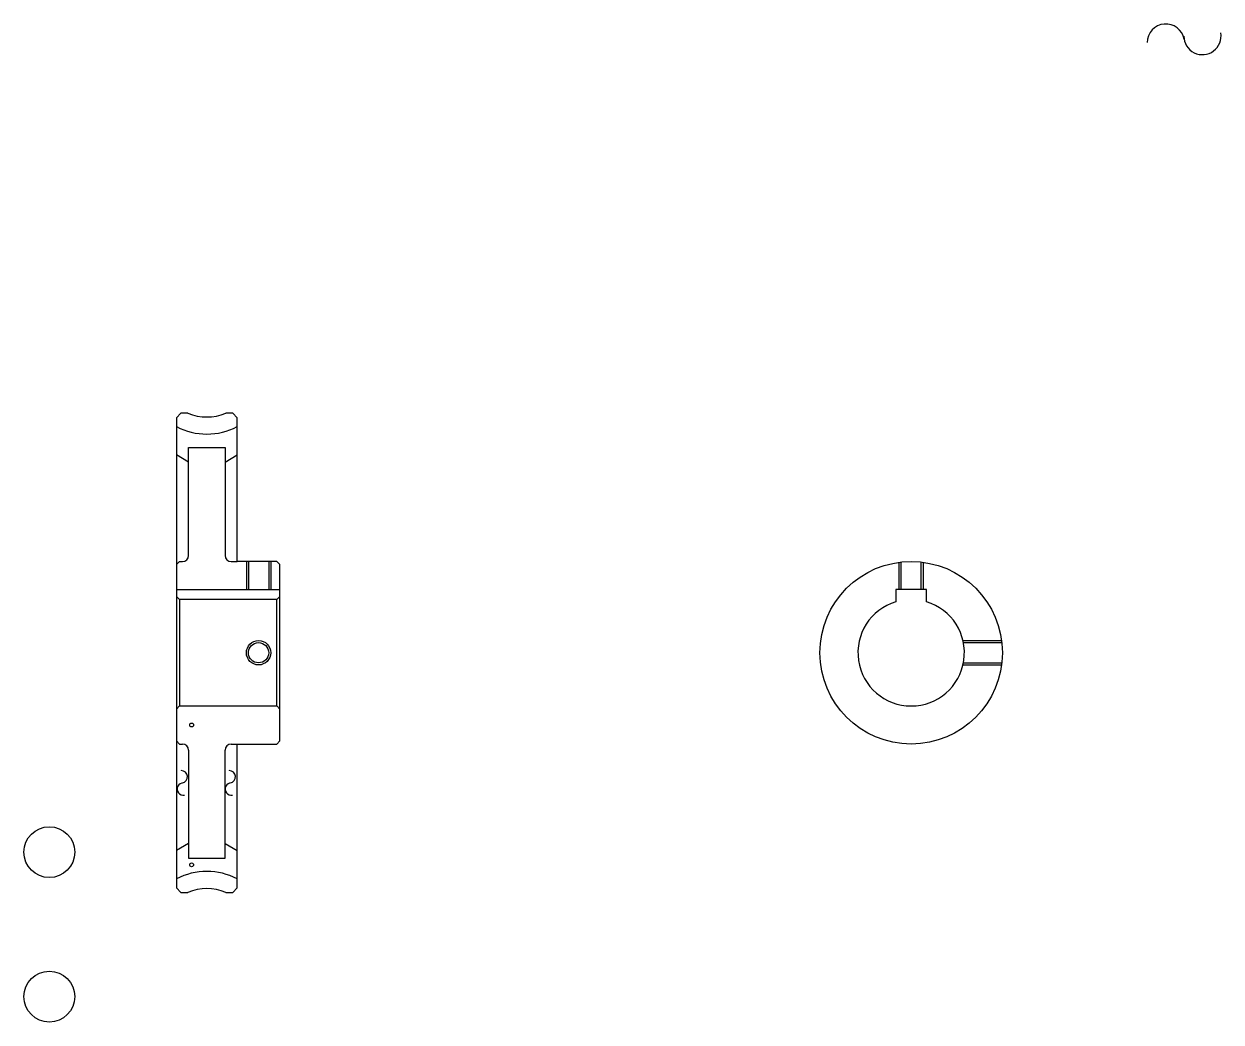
# Model space of a CAD drawing. Header units: metres. Extents: x 113 to 506, y 59 to 387.
import ezdxf

# ---------------------------------------------------------------- set-up
doc = ezdxf.new("R2010")
doc.units = ezdxf.units.M

msp = doc.modelspace()

# ---------------------------------------------------------------- linework, layer by layer
at = {"color": 4}
for p, q in [((166.933334, 242.762833), (162.933334, 245.072235)), ((178.933334, 247.572235), (178.933334, 212.072235)), ((178.933334, 242.762833), (182.933334, 245.072235)), ((180.933334, 210.072235), (182.933334, 210.072235)), ((162.933334, 200.872238), (196.933334, 200.872238)), ((196.933334, 198.572235), (195.933334, 197.572235)), ((162.933334, 161.572235), (163.933334, 162.572235)), ((196.933334, 161.572235), (195.933334, 162.572235)), ((180.933334, 150.072235), (182.933334, 150.072235)), ((178.933334, 112.572235), (178.933334, 148.072235)), ((166.933334, 117.381638), (162.933334, 115.072235)), ((178.933334, 117.381638), (182.933334, 115.072235))]:
    msp.add_line(p, q, dxfattribs=at)
for points in [[(166.733536, 258.822235), (164.433334, 258.822235), (162.933334, 257.322235), (162.933334, 161.572235)], [(179.133133, 101.322235), (181.433334, 101.322235), (182.933334, 102.822235), (182.933334, 150.072235), (195.933334, 150.072235), (196.933334, 151.072235), (196.933334, 209.072235), (195.933334, 210.072235), (182.933334, 210.072235), (182.933334, 257.322235), (181.433334, 258.822235), (179.133133, 258.822235)], [(166.933334, 212.072235), (166.933334, 247.572235), (178.933334, 247.572235)], [(162.933334, 209.072235), (163.933334, 210.072235), (164.933334, 210.072235)], [(185.933334, 210.072235), (185.933334, 200.872238)], [(186.608337, 210.072235), (186.608337, 200.872238)], [(193.258331, 210.072235), (193.258331, 200.872238)], [(193.933334, 210.072235), (193.933334, 200.872238)], [(400.488892, 200.872238), (400.488892, 209.804367)], [(401.163879, 200.872238), (401.163879, 209.887405)], [(407.813904, 200.872238), (407.813904, 209.887405)], [(408.488892, 200.872238), (408.488892, 209.804367)], [(409.488892, 196.842743), (409.488892, 200.872238), (399.488892, 200.872238), (399.488892, 196.842743)], [(162.933334, 198.572235), (163.933334, 197.572235), (163.933334, 162.572235), (195.933334, 162.572235), (195.933334, 197.572235), (163.933334, 197.572235)], [(421.525635, 184.072235), (434.221008, 184.072235)], [(421.670105, 183.397232), (434.304077, 183.397232)], [(421.525635, 176.072235), (434.221008, 176.072235)], [(421.670105, 176.747238), (434.304077, 176.747238)], [(162.933334, 161.572235), (162.933334, 102.822235), (164.433334, 101.322235), (166.733536, 101.322235)], [(162.933334, 151.072235), (163.933334, 150.072235), (164.933334, 150.072235)], [(166.933334, 148.072235), (166.933334, 112.572235), (178.933334, 112.572235)]]:
    msp.add_lwpolyline(points, dxfattribs=at)
for centre, radius in [((404.488892, 180.072235), 30), ((189.933334, 180.072235), 3.325)]:
    msp.add_circle(centre, radius, dxfattribs=at)
at = {"color": 7}
msp.add_circle((189.933334, 180.072235), 4, dxfattribs=at)
at = {"color": 5}
for centre, radius in [((167.933334, 156.322235), 0.626667), ((121.155556, 114.544456), 8.355556), ((167.933334, 110.384735), 0.626667), ((121.155556, 67.044456), 8.355556)]:
    msp.add_circle(centre, radius, dxfattribs=at)
at = {"color": 7}
for centre, radius, start, end in [((488.225555, 380.641663), 6.11, 10, 180), ((500.259888, 382.763672), 6.11, 180, 10), ((164.52211, 139.285568), 2.036667, 280, 90), ((180.28212, 139.285568), 2.036667, 280, 90), ((165.229446, 135.274109), 2.036667, 90, 280), ((180.989441, 135.274109), 2.036667, 90, 280)]:
    msp.add_arc(centre, radius, start, end, dxfattribs=at)
at = {"color": 4}
for centre, radius, start, end in [((172.933334, 273.572235), 16, 247.20175188, 292.79824812), ((172.933334, 273.572235), 21.625, 242.45612488, 297.54387512), ((164.933334, 212.072235), 2, 270, 0), ((180.933334, 212.072235), 2, 180, 270), ((404.488892, 180.072235), 17.5, 106.60154993, 73.39845007), ((164.933334, 148.072235), 2, 0, 90), ((180.933334, 148.072235), 2, 90, 180), ((172.933334, 86.572235), 21.625, 62.45612488, 117.54387512), ((172.933334, 86.572235), 16, 67.20175188, 112.79824812)]:
    msp.add_arc(centre, radius, start, end, dxfattribs=at)

doc.saveas('drawing.dxf')
